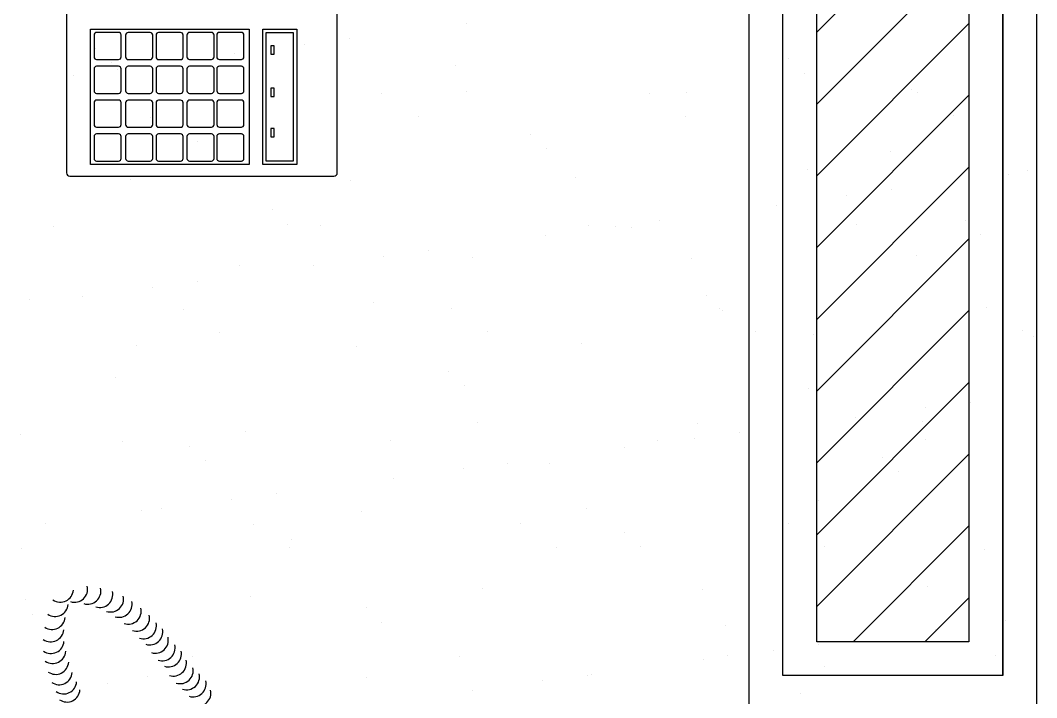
# Model space of a CAD drawing. Header units: millimetres. Extents: x 1573 to 2177, y 1587 to 1932.
# Drawn here: x 1897.921 to 1898.821, y 1899.369 to 1899.969 of the extents above; entities that cross this region are included whole.
import ezdxf

# ---------------------------------------------------------------- set-up
doc = ezdxf.new("R2010")
doc.units = ezdxf.units.MM
doc.header["$LTSCALE"] = 0.03
doc.layers.add('-HIDRO', color=8, linetype='Continuous')

msp = doc.modelspace()

# ---------------------------------------------------------------- linework, layer by layer
at = {"layer": '-HIDRO'}
for p, q in [((1898.56635, 1899.35855), (1898.56635, 1902.3876)), ((1898.82127, 1899.35855), (1898.82127, 1902.3876)), ((1898.59634, 1899.38854), (1898.59634, 1902.35761)), ((1898.79128, 1899.38854), (1898.79128, 1902.35761)), ((1898.31562, 1899.96658), (1898.31562, 1899.96658)), ((1898.21215, 1899.95296), (1898.21215, 1899.95296)), ((1897.98756, 1899.94465), (1897.98756, 1899.94465)), ((1898.1725, 1899.94774), (1898.1725, 1899.94774)), ((1898.11057, 1899.93959), (1898.11057, 1899.93959)), ((1898.60168, 1899.9353), (1898.60168, 1899.9353)), ((1898.0016, 1899.93179), (1898.0016, 1899.93179)), ((1898.0071, 1899.92597), (1898.0071, 1899.92597)), ((1898.30642, 1899.92917), (1898.30642, 1899.92917)), ((1897.96745, 1899.92075), (1897.96745, 1899.92075)), ((1898.61572, 1899.92244), (1898.61572, 1899.92244)), ((1898.71036, 1899.90772), (1898.71036, 1899.90772)), ((1898.00378, 1899.90401), (1898.00378, 1899.90401)), ((1898.11036, 1899.8987), (1898.11036, 1899.8987)), ((1898.241, 1899.90444), (1898.241, 1899.90444)), ((1898.3161, 1899.90611), (1898.3161, 1899.90611)), ((1898.47822, 1899.90487), (1898.47822, 1899.90487)), ((1898.51096, 1899.90518), (1898.51096, 1899.90518)), ((1898.71544, 1899.9053), (1898.71544, 1899.9053)), ((1898.0359, 1899.88355), (1898.0359, 1899.88355)), ((1898.27312, 1899.88398), (1898.27312, 1899.88398)), ((1898.51034, 1899.88441), (1898.51034, 1899.88441)), ((1898.74757, 1899.88484), (1898.74757, 1899.88484)), ((1898.07742, 1899.86231), (1898.07742, 1899.86231)), ((1898.37269, 1899.86844), (1898.37269, 1899.86844)), ((1898.38673, 1899.85558), (1898.38673, 1899.85558)), ((1898.69154, 1899.85296), (1898.69154, 1899.85296)), ((1898.6185, 1899.83723), (1898.6185, 1899.83723)), ((1898.81337, 1899.8363), (1898.81337, 1899.8363)), ((1898.0185, 1899.82821), (1898.0185, 1899.82821)), ((1898.21336, 1899.82728), (1898.21336, 1899.82728)), ((1898.41276, 1899.82982), (1898.41276, 1899.82982)), ((1898.79595, 1899.83259), (1898.79595, 1899.83259)), ((1898.69248, 1899.81897), (1898.69248, 1899.81897)), ((1898.65283, 1899.81375), (1898.65283, 1899.81375)), ((1898.14369, 1899.80159), (1898.14369, 1899.80159)), ((1898.5909, 1899.80559), (1898.5909, 1899.80559)), ((1898.48743, 1899.79197), (1898.48743, 1899.79197)), ((1898.75782, 1899.79223), (1898.75782, 1899.79223)), ((1897.94965, 1899.78693), (1897.94965, 1899.78693)), ((1898.15774, 1899.78872), (1898.15774, 1899.78872)), ((1898.18688, 1899.78736), (1898.18688, 1899.78736)), ((1898.4241, 1899.78779), (1898.4241, 1899.78779)), ((1898.44778, 1899.78675), (1898.44778, 1899.78675)), ((1898.46255, 1899.7861), (1898.46255, 1899.7861)), ((1898.66132, 1899.78822), (1898.66132, 1899.78822)), ((1898.38585, 1899.7786), (1898.38585, 1899.7786)), ((1898.77186, 1899.77937), (1898.77186, 1899.77937)), ((1898.28238, 1899.76498), (1898.28238, 1899.76498)), ((1898.24273, 1899.75976), (1898.24273, 1899.75976)), ((1898.3209, 1899.75933), (1898.3209, 1899.75933)), ((1898.51576, 1899.7584), (1898.51576, 1899.7584)), ((1898.71516, 1899.76094), (1898.71516, 1899.76094)), ((1898.11515, 1899.75192), (1898.11515, 1899.75192)), ((1898.1808, 1899.7516), (1898.1808, 1899.7516)), ((1898.07734, 1899.73798), (1898.07734, 1899.73798)), ((1898.03769, 1899.73276), (1898.03769, 1899.73276)), ((1897.92874, 1899.72186), (1897.92874, 1899.72186)), ((1897.97576, 1899.72461), (1897.97576, 1899.72461)), ((1898.23356, 1899.71924), (1898.23356, 1899.71924)), ((1898.52882, 1899.72537), (1898.52882, 1899.72537)), ((1898.0653, 1899.71326), (1898.0653, 1899.71326)), ((1898.30252, 1899.71369), (1898.30252, 1899.71369)), ((1898.53974, 1899.71412), (1898.53974, 1899.71412)), ((1898.54286, 1899.71251), (1898.54286, 1899.71251)), ((1898.77697, 1899.71455), (1898.77697, 1899.71455)), ((1898.09742, 1899.69279), (1898.09742, 1899.69279)), ((1898.33464, 1899.69322), (1898.33464, 1899.69322)), ((1898.57187, 1899.69366), (1898.57187, 1899.69366)), ((1898.80909, 1899.69409), (1898.80909, 1899.69409)), ((1898.41756, 1899.68304), (1898.41756, 1899.68304)), ((1898.6233, 1899.69046), (1898.6233, 1899.69046)), ((1898.81816, 1899.68952), (1898.81816, 1899.68952)), ((1898.02329, 1899.68144), (1898.02329, 1899.68144)), ((1898.21816, 1899.6805), (1898.21816, 1899.6805)), ((1898.29983, 1899.65852), (1898.29983, 1899.65852)), ((1898.00456, 1899.65239), (1898.00456, 1899.65239)), ((1898.31387, 1899.64565), (1898.31387, 1899.64565)), ((1898.61868, 1899.64303), (1898.61868, 1899.64303)), ((1898.76271, 1899.63098), (1898.76271, 1899.63098)), ((1898.72306, 1899.62576), (1898.72306, 1899.62576)), ((1898.3257, 1899.61256), (1898.3257, 1899.61256)), ((1898.52056, 1899.61162), (1898.52056, 1899.61162)), ((1898.66113, 1899.61761), (1898.66113, 1899.61761)), ((1898.71996, 1899.61417), (1898.71996, 1899.61417)), ((1897.92056, 1899.6026), (1897.92056, 1899.6026)), ((1898.11995, 1899.60514), (1898.11995, 1899.60514)), ((1898.55767, 1899.60399), (1898.55767, 1899.60399)), ((1898.01118, 1899.59618), (1898.01118, 1899.59618)), ((1898.07083, 1899.59166), (1898.07083, 1899.59166)), ((1898.2484, 1899.59661), (1898.2484, 1899.59661)), ((1898.48562, 1899.59704), (1898.48562, 1899.59704)), ((1898.51802, 1899.59877), (1898.51802, 1899.59877)), ((1898.72284, 1899.59747), (1898.72284, 1899.59747)), ((1898.45609, 1899.59061), (1898.45609, 1899.59061)), ((1898.08487, 1899.57879), (1898.08487, 1899.57879)), ((1898.35262, 1899.57699), (1898.35262, 1899.57699)), ((1898.38969, 1899.57617), (1898.38969, 1899.57617)), ((1898.68495, 1899.58231), (1898.68495, 1899.58231)), ((1898.31297, 1899.57177), (1898.31297, 1899.57177)), ((1898.699, 1899.56944), (1898.699, 1899.56944)), ((1898.25104, 1899.56362), (1898.25104, 1899.56362)), ((1898.14757, 1899.55), (1898.14757, 1899.55)), ((1898.10792, 1899.54478), (1898.10792, 1899.54478)), ((1898.6281, 1899.54368), (1898.6281, 1899.54368)), ((1898.02809, 1899.53466), (1898.02809, 1899.53466)), ((1898.04599, 1899.53662), (1898.04599, 1899.53662)), ((1898.22296, 1899.53372), (1898.22296, 1899.53372)), ((1898.42235, 1899.53627), (1898.42235, 1899.53627)), ((1897.94252, 1899.523), (1897.94252, 1899.523)), ((1898.12682, 1899.52251), (1898.12682, 1899.52251)), ((1898.36404, 1899.52294), (1898.36404, 1899.52294)), ((1898.60126, 1899.52337), (1898.60126, 1899.52337)), ((1898.45596, 1899.51545), (1898.45596, 1899.51545)), ((1897.92172, 1899.50161), (1897.92172, 1899.50161)), ((1898.15894, 1899.50204), (1898.15894, 1899.50204)), ((1898.16069, 1899.50932), (1898.16069, 1899.50932)), ((1898.39616, 1899.50247), (1898.39616, 1899.50247)), ((1898.47, 1899.50258), (1898.47, 1899.50258)), ((1898.63339, 1899.5029), (1898.63339, 1899.5029)), ((1898.77481, 1899.49996), (1898.77481, 1899.49996)), ((1898.33049, 1899.46578), (1898.33049, 1899.46578)), ((1898.72476, 1899.46739), (1898.72476, 1899.46739)), ((1898.12475, 1899.45837), (1898.12475, 1899.45837)), ((1898.52536, 1899.46484), (1898.52536, 1899.46484)), ((1897.92535, 1899.45582), (1897.92535, 1899.45582)), ((1898.22697, 1899.44859), (1898.22697, 1899.44859)), ((1897.9317, 1899.44246), (1897.9317, 1899.44246)), ((1898.24101, 1899.43572), (1898.24101, 1899.43572)), ((1898.54582, 1899.43311), (1898.54582, 1899.43311)), ((1898.73137, 1899.42963), (1898.73137, 1899.42963)), ((1898.7933, 1899.43778), (1898.7933, 1899.43778)), ((1898.6279, 1899.416), (1898.6279, 1899.416)), ((1898.0727, 1899.40543), (1898.0727, 1899.40543)), ((1898.30992, 1899.40586), (1898.30992, 1899.40586)), ((1898.52632, 1899.40263), (1898.52632, 1899.40263)), ((1898.54714, 1899.40629), (1898.54714, 1899.40629)), ((1898.58825, 1899.41078), (1898.58825, 1899.41078)), ((1898.78437, 1899.40672), (1898.78437, 1899.40672)), ((1898.6329, 1899.3969), (1898.6329, 1899.3969)), ((1898.03289, 1899.38788), (1898.03289, 1899.38788)), ((1898.22776, 1899.38695), (1898.22776, 1899.38695)), ((1898.42285, 1899.38901), (1898.42285, 1899.38901)), ((1898.42715, 1899.38949), (1898.42715, 1899.38949)), ((1898.79128, 1899.38854), (1898.59634, 1899.38854)), ((1897.99797, 1899.38173), (1897.99797, 1899.38173)), ((1898.32127, 1899.37564), (1898.32127, 1899.37564)), ((1898.3832, 1899.38379), (1898.3832, 1899.38379)), ((1898.61209, 1899.37238), (1898.61209, 1899.37238))]:
    msp.add_line(p, q, dxfattribs=at)
at = {"layer": '-HIDRO', "ltscale": 100}
for p, q in [((1898.59634, 1899.38854), (1898.59634, 1902.35761)), ((1898.79128, 1902.35761), (1898.79128, 1899.38854)), ((1898.62633, 1899.41854), (1898.62633, 1902.32762)), ((1898.76129, 1902.32762), (1898.76129, 1899.41854)), ((1898.62633, 1899.95878), (1898.76129, 1900.09374)), ((1898.62633, 1899.89516), (1898.76129, 1900.03012)), ((1898.62633, 1899.83154), (1898.76129, 1899.9665)), ((1898.62633, 1899.76792), (1898.76129, 1899.90288)), ((1898.62633, 1899.7043), (1898.76129, 1899.83926)), ((1898.62633, 1899.64069), (1898.76129, 1899.77564)), ((1898.62633, 1899.57707), (1898.76129, 1899.71202)), ((1898.62633, 1899.51345), (1898.76129, 1899.6484)), ((1898.62633, 1899.44983), (1898.76129, 1899.58478)), ((1898.65866, 1899.41854), (1898.76129, 1899.52116)), ((1898.72228, 1899.41854), (1898.76129, 1899.45754)), ((1898.76129, 1899.41854), (1898.62633, 1899.41854)), ((1898.79128, 1899.38854), (1898.59634, 1899.38854))]:
    msp.add_line(p, q, dxfattribs=at)
at = {"layer": '-HIDRO'}
for points in [[(1898.19846, 1900.52092), (1897.96454, 1900.52092, 0.414214), (1897.96154, 1900.51792), (1897.96154, 1899.83414, 0.414214), (1897.96454, 1899.83114), (1898.19846, 1899.83114, 0.414214), (1898.20146, 1899.83414), (1898.20146, 1900.51792, 0.414214)], [(1898.00763, 1899.93461, 0.414214), (1898.00988, 1899.93686), (1898.00988, 1899.95635, 0.414214), (1898.00763, 1899.9586), (1897.98813, 1899.9586, 0.414214), (1897.98588, 1899.95635), (1897.98588, 1899.93686, 0.414214), (1897.98813, 1899.93461)], [(1898.03562, 1899.93457, 0.414214), (1898.03787, 1899.93682), (1898.03787, 1899.95631, 0.414214), (1898.03562, 1899.95856), (1898.01613, 1899.95856, 0.414214), (1898.01388, 1899.95631), (1898.01388, 1899.93682, 0.414214), (1898.01613, 1899.93457)], [(1898.06254, 1899.93457, 0.414214), (1898.06479, 1899.93682), (1898.06479, 1899.95631, 0.414214), (1898.06254, 1899.95856), (1898.04305, 1899.95856, 0.414214), (1898.0408, 1899.95631), (1898.0408, 1899.93682, 0.414214), (1898.04305, 1899.93457)], [(1898.08995, 1899.93461, 0.414214), (1898.0922, 1899.93686), (1898.0922, 1899.95635, 0.414214), (1898.08995, 1899.9586), (1898.07046, 1899.9586, 0.414214), (1898.06821, 1899.95635), (1898.06821, 1899.93686, 0.414214), (1898.07046, 1899.93461)], [(1898.11642, 1899.93461, 0.414214), (1898.11867, 1899.93686), (1898.11867, 1899.95635, 0.414214), (1898.11642, 1899.9586), (1898.09693, 1899.9586, 0.414214), (1898.09468, 1899.95635), (1898.09468, 1899.93686, 0.414214), (1898.09693, 1899.93461)], [(1898.00763, 1899.90462, 0.414214), (1898.00988, 1899.90686), (1898.00988, 1899.92636, 0.414214), (1898.00763, 1899.92861), (1897.98813, 1899.92861, 0.414214), (1897.98588, 1899.92636), (1897.98588, 1899.90686, 0.414214), (1897.98813, 1899.90462)], [(1898.03562, 1899.90458, 0.414214), (1898.03787, 1899.90683), (1898.03787, 1899.92632, 0.414214), (1898.03562, 1899.92857), (1898.01613, 1899.92857, 0.414214), (1898.01388, 1899.92632), (1898.01388, 1899.90683, 0.414214), (1898.01613, 1899.90458)], [(1898.06254, 1899.90458, 0.414214), (1898.06479, 1899.90683), (1898.06479, 1899.92632, 0.414214), (1898.06254, 1899.92857), (1898.04305, 1899.92857, 0.414214), (1898.0408, 1899.92632), (1898.0408, 1899.90683, 0.414214), (1898.04305, 1899.90458)], [(1898.08995, 1899.90462, 0.414214), (1898.0922, 1899.90686), (1898.0922, 1899.92636, 0.414214), (1898.08995, 1899.92861), (1898.07046, 1899.92861, 0.414214), (1898.06821, 1899.92636), (1898.06821, 1899.90686, 0.414214), (1898.07046, 1899.90462)], [(1898.11642, 1899.90462, 0.414214), (1898.11867, 1899.90686), (1898.11867, 1899.92636, 0.414214), (1898.11642, 1899.92861), (1898.09693, 1899.92861, 0.414214), (1898.09468, 1899.92636), (1898.09468, 1899.90686, 0.414214), (1898.09693, 1899.90462)], [(1898.00763, 1899.87463, 0.414214), (1898.00988, 1899.87687), (1898.00988, 1899.89637, 0.414214), (1898.00763, 1899.89862), (1897.98813, 1899.89862, 0.414214), (1897.98588, 1899.89637), (1897.98588, 1899.87687, 0.414214), (1897.98813, 1899.87463)], [(1898.03562, 1899.87459, 0.414214), (1898.03787, 1899.87684), (1898.03787, 1899.89633, 0.414214), (1898.03562, 1899.89858), (1898.01613, 1899.89858, 0.414214), (1898.01388, 1899.89633), (1898.01388, 1899.87684, 0.414214), (1898.01613, 1899.87459)], [(1898.06254, 1899.87459, 0.414214), (1898.06479, 1899.87684), (1898.06479, 1899.89633, 0.414214), (1898.06254, 1899.89858), (1898.04305, 1899.89858, 0.414214), (1898.0408, 1899.89633), (1898.0408, 1899.87684, 0.414214), (1898.04305, 1899.87459)], [(1898.08995, 1899.87463, 0.414214), (1898.0922, 1899.87687), (1898.0922, 1899.89637, 0.414214), (1898.08995, 1899.89862), (1898.07046, 1899.89862, 0.414214), (1898.06821, 1899.89637), (1898.06821, 1899.87687, 0.414214), (1898.07046, 1899.87463)], [(1898.11642, 1899.87463, 0.414214), (1898.11867, 1899.87687), (1898.11867, 1899.89637, 0.414214), (1898.11642, 1899.89862), (1898.09693, 1899.89862, 0.414214), (1898.09468, 1899.89637), (1898.09468, 1899.87687, 0.414214), (1898.09693, 1899.87463)], [(1898.00763, 1899.84463, 0.414214), (1898.00988, 1899.84688), (1898.00988, 1899.86638, 0.414214), (1898.00763, 1899.86863), (1897.98813, 1899.86863, 0.414214), (1897.98588, 1899.86638), (1897.98588, 1899.84688, 0.414214), (1897.98813, 1899.84463)], [(1898.03562, 1899.8446, 0.414214), (1898.03787, 1899.84685), (1898.03787, 1899.86634, 0.414214), (1898.03562, 1899.86859), (1898.01613, 1899.86859, 0.414214), (1898.01388, 1899.86634), (1898.01388, 1899.84685, 0.414214), (1898.01613, 1899.8446)], [(1898.06254, 1899.8446, 0.414214), (1898.06479, 1899.84685), (1898.06479, 1899.86634, 0.414214), (1898.06254, 1899.86859), (1898.04305, 1899.86859, 0.414214), (1898.0408, 1899.86634), (1898.0408, 1899.84685, 0.414214), (1898.04305, 1899.8446)], [(1898.08995, 1899.84463, 0.414214), (1898.0922, 1899.84688), (1898.0922, 1899.86638, 0.414214), (1898.08995, 1899.86863), (1898.07046, 1899.86863, 0.414214), (1898.06821, 1899.86638), (1898.06821, 1899.84688, 0.414214), (1898.07046, 1899.84463)], [(1898.11642, 1899.84463, 0.414214), (1898.11867, 1899.84688), (1898.11867, 1899.86638, 0.414214), (1898.11642, 1899.86863), (1898.09693, 1899.86863, 0.414214), (1898.09468, 1899.86638), (1898.09468, 1899.84688, 0.414214), (1898.09693, 1899.84463)]]:
    msp.add_lwpolyline(points, format="xyb", close=True, dxfattribs=at)
for points in [[(1897.98266, 1899.84164), (1897.98266, 1899.9616), (1898.12349, 1899.9616), (1898.12349, 1899.84164)], [(1898.16547, 1899.9616), (1898.16547, 1899.84164), (1898.13548, 1899.84164), (1898.13548, 1899.9616)], [(1898.16247, 1899.9586), (1898.16247, 1899.84463), (1898.13848, 1899.84463), (1898.13848, 1899.9586)], [(1898.14548, 1899.9468), (1898.14248, 1899.9468), (1898.14248, 1899.93931), (1898.14548, 1899.93931)], [(1898.14548, 1899.90929), (1898.14248, 1899.90929), (1898.14248, 1899.90179), (1898.14548, 1899.90179)], [(1898.14548, 1899.87346), (1898.14248, 1899.87346), (1898.14248, 1899.86596), (1898.14548, 1899.86596)]]:
    msp.add_lwpolyline(points, close=True, dxfattribs=at)
for centre, major_axis, start_param, end_param in [((1897.96865, 1899.46517), (0.00817, 0.00817), 3.618632, 5.721682), ((1897.98037, 1899.4634), (-0.00817, 0.00817), 2.047835, 4.150886), ((1897.95603, 1899.4652), (-0.00817, 0.00817), 1.752576, 3.855627), ((1897.991, 1899.4605), (-0.00817, 0.00817), 2.047835, 4.150886), ((1898.00055, 1899.45648), (-0.00817, 0.00817), 2.047835, 4.150886), ((1897.95144, 1899.45254), (-0.00817, 0.00817), 1.752576, 3.855627), ((1898.00812, 1899.45176), (-0.00817, 0.00817), 2.047835, 4.150886), ((1898.01616, 1899.44574), (0.00817, 0.00817), 3.618632, 5.721682), ((1897.94874, 1899.441), (-0.00817, 0.00817), 1.752576, 3.855627), ((1898.02354, 1899.43948), (-0.00817, 0.00817), 2.047835, 4.150886), ((1898.0296, 1899.43275), (-0.00817, 0.00817), 2.047835, 4.150886), ((1898.03521, 1899.42734), (-0.00817, 0.00817), 2.047835, 4.150886), ((1897.9475, 1899.43005), (-0.00817, 0.00817), 1.752576, 3.855627), ((1898.04017, 1899.41993), (-0.00817, 0.00817), 2.047835, 4.150886), ((1897.94769, 1899.41969), (0.00817, 0.00817), 3.323372, 5.426423), ((1898.04624, 1899.41321), (0.00817, 0.00817), 3.618632, 5.721682), ((1897.94926, 1899.41091), (-0.00817, 0.00817), 1.752576, 3.855627), ((1898.05184, 1899.4078), (-0.00817, 0.00817), 2.047835, 4.150886), ((1897.95188, 1899.40121), (0.00817, 0.00817), 3.323372, 5.426423), ((1898.05618, 1899.39968), (0.00817, 0.00817), 3.618632, 5.721682), ((1898.06225, 1899.39296), (0.00817, 0.00817), 3.618632, 5.721682), ((1897.95496, 1899.39204), (-0.00817, 0.00817), 1.752576, 3.855627), ((1898.06785, 1899.38755), (0.00817, 0.00817), 3.618632, 5.721682), ((1897.95895, 1899.38391), (0.00817, 0.00817), 3.323372, 5.426423), ((1897.9619, 1899.3767), (0.00817, 0.00817), 3.323372, 5.426423), ((1898.0736, 1899.38127), (0.00817, 0.00817), 3.618632, 5.721682), ((1898.07794, 1899.37315), (-0.00817, 0.00817), 2.047835, 4.150886)]:
    msp.add_ellipse(centre, major_axis=major_axis, ratio=1, start_param=start_param, end_param=end_param, dxfattribs=at)

doc.saveas('drawing.dxf')
